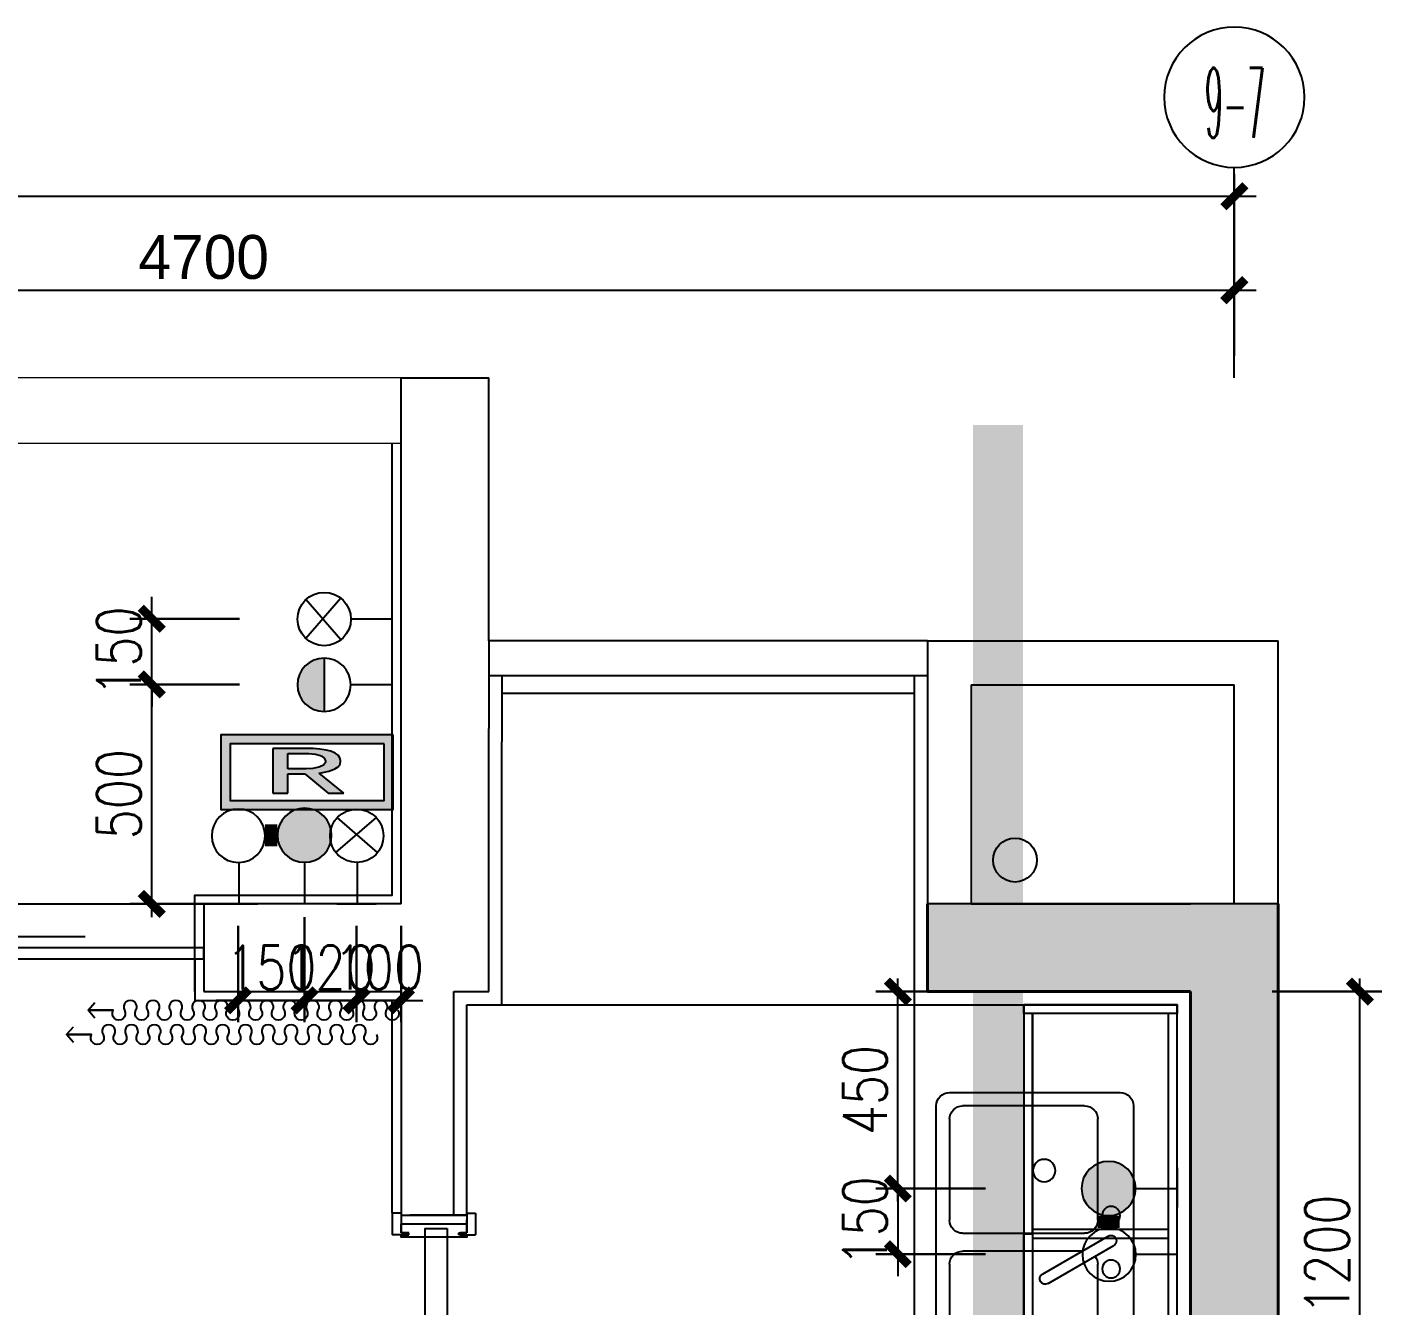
# Model space of a CAD drawing. Header units: inches. Extents: x -2597087 to 134135, y -662679 to 20000.
# Drawn here: x 45503 to 48592, y -35085 to -32168 of the extents above; entities that cross this region are included whole.
import ezdxf
from ezdxf.enums import TextEntityAlignment as Align

# ---------------------------------------------------------------- set-up
doc = ezdxf.new("R2010")
doc.units = ezdxf.units.IN
doc.header["$LTSCALE"] = 100
doc.header["$MEASUREMENT"] = 0
doc.linetypes.add('CENTER', pattern=[50.8, 31.75, -6.35, 6.35, -6.35])
doc.linetypes.add('DASH', pattern=[0.35, 0.25, -0.1])
doc.layers.get('0').update_dxf_attribs({"linetype": 'CONTINUOUS'})
doc.layers.get('Defpoints').update_dxf_attribs({"linetype": 'CONTINUOUS'})
for name, color, linetype in [('-04给水图层', 142, 'CENTER'), ('003门', 17, 'CONTINUOUS'), ('009活动家具', 157, 'CONTINUOUS'), ('010固定半高家具', 142, 'CONTINUOUS'), ('011 完成面', 24, 'CONTINUOUS'), ('013悬空固定不到顶家私', 142, 'CONTINUOUS'), ('014固定悬空到顶家私', 11, 'CONTINUOUS'), ('026窗帘', 11, 'CONTINUOUS'), ('027楼梯', 77, 'CONTINUOUS'), ('05 轴号 建筑尺寸', 2, 'CONTINUOUS'), ('HAT【填充】', 250, 'CONTINUOUS'), ('PUB_HATCH', 8, 'CONTINUOUS'), ('VPIPE-废水', 91, 'DASH'), ('WALL', 7, 'CONTINUOUS'), ('WINDOW', 4, 'CONTINUOUS'), ('燃气管点位', 6, 'CONTINUOUS'), ('给排水尺寸标注', 2, 'CONTINUOUS')]:
    doc.layers.add(name, color=color, linetype=linetype)
doc.layers.add('BALCONY', color=3, linetype='CONTINUOUS', lineweight=0)
doc.layers.add('COLUMN', color=30, linetype='CONTINUOUS', lineweight=40)
doc.styles.add('R2-plan-F2~F13$0$F-05.22(ok)$0$STANDARD', font='GBENOR', dxfattribs={"bigfont": 'GBCBIG'})
doc.styles.add('SF', font='sf.shx')
doc.styles.add('尺寸标注', font='romans.shx', dxfattribs={"width": 0.8, "bigfont": 'hztxt.shx'})
doc.dimstyles.new('1：50', dxfattribs={"dimscale": 50, "dimtxt": 2, "dimasz": 1, "dimexe": 1, "dimexo": 1, "dimgap": 0.5, "dimtad": 1, "dimdec": 0, "dimrnd": 5, "dimzin": 0, "dimdsep": 46, "dimtxsty": 'SF', "dimblk": 'ARCHTICK', "dimcen": 0.09, "dimdle": 1, "dimclrd": 251, "dimclre": 251, "dimclrt": 2, "dimadec": 0, "dimazin": 0, "dimtfac": 1, "dimtdec": 0, "dimtix": 1, "dimtmove": 2, "dimatfit": 0, "dimldrblk": 'ARCHTICK', "dimfxl": 5, "dimfxlon": 1, "dimtolj": 1, "dimtzin": 0, "dimarcsym": 0})
doc.dimstyles.new('A3-50', dxfattribs={"dimscale": 50, "dimtxt": 2, "dimasz": 1, "dimexe": 1, "dimexo": 1, "dimgap": 0.5, "dimtad": 1, "dimdec": 0, "dimlfac": -50, "dimrnd": 5, "dimzin": 0, "dimdsep": 46, "dimtxsty": '尺寸标注', "dimblk": 'ARCHTICK', "dimcen": 0, "dimdle": 0.6, "dimclrd": 251, "dimclre": 251, "dimclrt": 2, "dimadec": 0, "dimazin": 0, "dimtfac": 1, "dimtdec": 0, "dimtix": 1, "dimtmove": 2, "dimatfit": 3, "dimldrblk": 'DOT', "dimfxl": 4, "dimfxlon": 1, "dimtolj": 1, "dimtzin": 0, "dimlwe": 30, "dimarcsym": 0})

# ---------------------------------------------------------------- blocks, each defined once
blk = doc.blocks.new('_ArchTick')
at = {"color": 0, "linetype": 'ByBlock', "const_width": 0.4}
blk.add_lwpolyline([(-0.5, -0.5), (0.5, 0.5)], dxfattribs=at)
blk = doc.blocks.new('*D1522')
at = {"layer": 'Defpoints', "color": 0, "transparency": 16777216}
for p in [(45787.4, -33667.3), (46308.7, -33667.3), (46308.7, -34167.9)]:
    blk.add_point(p, dxfattribs=at)
at = {"layer": '给排水尺寸标注', "color": 251, "lineweight": -2, "transparency": 16777216}
blk.add_line((45787.4, -34197.9), (45787.4, -33637.3), dxfattribs=at)
at = {"layer": '给排水尺寸标注', "color": 251, "lineweight": 30, "transparency": 16777216}
for p, q in [((45987.4, -33667.3), (45737.4, -33667.3)), ((45987.4, -34167.9), (45737.4, -34167.9))]:
    blk.add_line(p, q, dxfattribs=at)
at = {"layer": '给排水尺寸标注', "color": 251, "lineweight": -2, "transparency": 16777216, "xscale": 50, "yscale": 50, "zscale": 50}
for p, rotation in [((45787.4, -33667.3), 90), ((45787.4, -34167.9), 270)]:
    blk.add_blockref('_ArchTick', p, dxfattribs=dict(at, rotation=rotation))
at = {"layer": '给排水尺寸标注', "color": 2, "transparency": 16777216, "insert": (45712.4, -33917.6), "char_height": 100, "attachment_point": 5, "rotation": 90, "style": '尺寸标注'}
blk.add_mtext('\\A1;500', dxfattribs=at)
blk = doc.blocks.new('_Dot')
at = {"color": 0, "linetype": 'ByBlock', "lineweight": -2}
blk.add_line((-0.5, 0), (-1, 0), dxfattribs=at)
at = {"color": 0, "linetype": 'ByBlock', "const_width": 0.5}
blk.add_lwpolyline([(-0.25, 0, 1), (0.25, 0, 1)], format="xyb", close=True, dxfattribs=at)
blk = doc.blocks.new('ADFAGDSAFASFGDSAF')
at = {"linetype": 'Continuous'}
h = blk.add_hatch(color=250, dxfattribs=at)
h.paths.add_polyline_path([(-4359.5, -31205.2), (-4710.8, -31205.2), (-4710.8, -31334.6), (-4359.5, -31334.6)], flags=16)
h.paths.add_polyline_path([(-4338.9, -31184.6), (-4731.4, -31184.6), (-4731.4, -31355.2), (-4338.9, -31355.2)])
h = blk.add_hatch(color=250, dxfattribs=at)
h.paths.add_polyline_path([(-4507.6, -31272), (-4499.1, -31270.9), (-4485.5, -31267.9), (-4473.4, -31263.6), (-4471.8, -31262.8), (-4464.4, -31258), (-4460, -31252.1), (-4458.5, -31245.1), (-4458.5, -31244.5), (-4460.1, -31237.5), (-4464.4, -31231.5), (-4471.3, -31226.5), (-4480.9, -31222.5), (-4491.9, -31219.8), (-4505.8, -31217.6), (-4521.5, -31216.3), (-4538.9, -31216), (-4613.3, -31216), (-4613.3, -31317.8), (-4579.1, -31317.8), (-4579.1, -31273.7), (-4540.4, -31273.7), (-4486.8, -31317.8), (-4451.1, -31317.8)])
h.paths.add_polyline_path([(-4521.7, -31261.5), (-4537.4, -31262.4), (-4579.1, -31262.4), (-4579.1, -31227.2), (-4546.4, -31227.2), (-4531, -31227.7), (-4516, -31229.3), (-4502.8, -31232.5), (-4495, -31238.6), (-4492.8, -31245.1), (-4493.2, -31248.2), (-4497.3, -31254.2), (-4507, -31258.6)], flags=16)
at = {"color": 4, "linetype": 'Continuous'}
for p, q in [((-4538.9, -31216), (-4613.3, -31216)), ((-4613.3, -31216), (-4613.3, -31317.8)), ((-4579.1, -31262.4), (-4579.1, -31227.2)), ((-4579.1, -31227.2), (-4546.4, -31227.2)), ((-4546.4, -31227.2), (-4531, -31227.7)), ((-4521.5, -31216.3), (-4538.9, -31216)), ((-4531, -31227.7), (-4516, -31229.3)), ((-4505.8, -31217.6), (-4521.5, -31216.3)), ((-4516, -31229.3), (-4504.7, -31232)), ((-4491.9, -31219.8), (-4505.8, -31217.6)), ((-4480.9, -31222.5), (-4491.9, -31219.8)), ((-4471.3, -31226.5), (-4480.9, -31222.5)), ((-4464.4, -31231.5), (-4471.3, -31226.5)), ((-4460.1, -31237.5), (-4464.4, -31231.5)), ((-4537.4, -31262.4), (-4579.1, -31262.4)), ((-4521.7, -31261.5), (-4537.4, -31262.4)), ((-4508, -31258.8), (-4521.7, -31261.5)), ((-4506.2, -31258.2), (-4508, -31258.8)), ((-4497.3, -31254.2), (-4506.2, -31258.2)), ((-4504.7, -31232), (-4501.7, -31233.3)), ((-4501.7, -31233.3), (-4495, -31238.6)), ((-4493.2, -31248.2), (-4497.3, -31254.2)), ((-4495, -31238.6), (-4492.8, -31245.1)), ((-4492.8, -31245.1), (-4493.2, -31248.2)), ((-4471.8, -31262.8), (-4464.4, -31258)), ((-4464.4, -31258), (-4460, -31252.1)), ((-4458.5, -31244.5), (-4460.1, -31237.5)), ((-4460, -31252.1), (-4458.5, -31245.1)), ((-4458.5, -31245.1), (-4458.5, -31244.5)), ((-4579.1, -31317.8), (-4579.1, -31273.7)), ((-4579.1, -31273.7), (-4540.4, -31273.7)), ((-4540.4, -31273.7), (-4486.8, -31317.8)), ((-4507.6, -31272), (-4499.1, -31270.9)), ((-4451.1, -31317.8), (-4507.6, -31272)), ((-4499.1, -31270.9), (-4485.5, -31267.9)), ((-4485.5, -31267.9), (-4473.4, -31263.6)), ((-4473.4, -31263.6), (-4471.8, -31262.8)), ((-4613.3, -31317.8), (-4579.1, -31317.8)), ((-4486.8, -31317.8), (-4451.1, -31317.8))]:
    blk.add_line(p, q, dxfattribs=at)
for points in [[(-4338.9, -31184.6), (-4731.4, -31184.6), (-4731.4, -31355.2), (-4338.9, -31355.2)], [(-4359.5, -31205.2), (-4710.8, -31205.2), (-4710.8, -31334.6), (-4359.5, -31334.6)]]:
    blk.add_lwpolyline(points, close=True, dxfattribs=at)
blk = doc.blocks.new('A$C60315CA5')
at = {"layer": '-04给水图层', "linetype": 'Continuous'}
h = blk.add_hatch(color=250, dxfattribs=at)
edge = h.paths.add_edge_path()
edge.add_arc((64.1, 129.2), 29.7, 0, 360)
at = {"layer": '-04给水图层', "color": 4, "linetype": 'Continuous'}
for p, q in [((-11.2, 151.7), (-11.2, 108.4)), ((34.3, 129.2), (-11.2, 129.2)), ((-11.2, 34.7), (-11.2, 77.9)), ((34.2, 57.1), (-11.2, 57.1))]:
    blk.add_line(p, q, dxfattribs=at)
at = {"layer": '-04给水图层', "linetype": 'Continuous', "const_width": 24}
blk.add_lwpolyline([(64.1, 99.5), (64.1, 86)], dxfattribs=at)
at = {"layer": '-04给水图层', "color": 4, "linetype": 'Continuous'}
for centre, radius in [((64.1, 129.2), 29.7), ((63.5, 56.7), 29.3)]:
    blk.add_circle(centre, radius, dxfattribs=at)
blk = doc.blocks.new('dsafad5s64f64dsa64f')
at = {"layer": '-04给水图层', "linetype": 'Continuous'}
h = blk.add_hatch(color=251, dxfattribs=at)
edge = h.paths.add_edge_path(flags=17)
edge.add_line((9920.8, -56344.6), (9799, -56344.6))
edge = h.paths.add_edge_path()
edge.add_line((9799, -56344.6), (9920.8, -56344.6))
edge.add_arc((9859.9, -56344.6), 60.9, 180, 360, ccw=False)
at = {"layer": '-04给水图层', "color": 4, "linetype": 'Continuous'}
for p, q in [((9814.2, -56189.2), (9904.1, -56189.2)), ((9860.8, -56283.6), (9860.8, -56189.2))]:
    blk.add_line(p, q, dxfattribs=at)
blk.add_lwpolyline([(9920.8, -56344.6), (9799, -56344.6)], dxfattribs=at)
blk.add_circle((9859.9, -56344.6), 60.9, dxfattribs=at)
blk = doc.blocks.new('*D1512')
at = {"color": 251, "lineweight": -2, "transparency": 16777216}
for p, q in [((37055.9, -32753.7), (37055.9, -32503.7)), ((48255.9, -32753.7), (48255.9, -32503.7)), ((37005.9, -32553.7), (48305.9, -32553.7))]:
    blk.add_line(p, q, dxfattribs=at)
at = {"layer": 'Defpoints', "color": 0, "transparency": 16777216}
for p in [(48255.9, -32553.7), (37055.9, -32967.9), (48255.9, -32967.9)]:
    blk.add_point(p, dxfattribs=at)
at = {"color": 251, "lineweight": -2, "transparency": 16777216, "xscale": 50, "yscale": 50, "zscale": 50, "rotation": 180}
blk.add_blockref('_ArchTick', (37055.9, -32553.7), dxfattribs=at)
at = {"color": 251, "lineweight": -2, "transparency": 16777216, "xscale": 50, "yscale": 50, "zscale": 50}
blk.add_blockref('_ArchTick', (48255.9, -32553.7), dxfattribs=at)
at = {"color": 2, "transparency": 16777216, "insert": (42655.9, -32478.7), "char_height": 100, "attachment_point": 5, "style": 'SF'}
blk.add_mtext('\\A1;11200', dxfattribs=at)
blk = doc.blocks.new('*D1515')
at = {"color": 251, "lineweight": -2, "transparency": 16777216}
for p, q in [((43555.9, -32917.9), (43555.9, -32717.9)), ((48255.9, -32917.9), (48255.9, -32717.9)), ((43505.9, -32767.9), (48305.9, -32767.9))]:
    blk.add_line(p, q, dxfattribs=at)
at = {"layer": 'Defpoints', "color": 0, "transparency": 16777216}
for p in [(48255.9, -32767.9), (43555.9, -32967.9), (48255.9, -32967.9)]:
    blk.add_point(p, dxfattribs=at)
at = {"color": 251, "lineweight": -2, "transparency": 16777216, "xscale": 50, "yscale": 50, "zscale": 50, "rotation": 180}
blk.add_blockref('_ArchTick', (43555.9, -32767.9), dxfattribs=at)
at = {"color": 251, "lineweight": -2, "transparency": 16777216, "xscale": 50, "yscale": 50, "zscale": 50}
blk.add_blockref('_ArchTick', (48255.9, -32767.9), dxfattribs=at)
at = {"color": 2, "transparency": 16777216, "insert": (45905.9, -32692.9), "char_height": 100, "attachment_point": 5, "style": 'SF'}
blk.add_mtext('\\A1;4700', dxfattribs=at)
blk = doc.blocks.new('$DorLib2D$00000131')
at = {"color": 0, "linetype": 'Continuous'}
for p, q in [((0.15, 0.125), (0.2319, 0.1973)), ((0.2319, 0.1973), (0.2319, 0.125)), ((-0.5, 0.125), (-0.5, 0)), ((0.0192, 0.125), (-0.5, 0.125)), ((0.0192, 0), (0.0192, 0.125)), ((0.35, 0.125), (0.15, 0.125)), ((-0.5, 0), (0.0192, 0)), ((-0.024, 0), (0.5, 0)), ((-0.024, -0.125), (-0.024, 0)), ((0.5, 0), (0.5, -0.125)), ((-0.35, -0.125), (-0.15, -0.125)), ((-0.2319, -0.1973), (-0.2319, -0.125)), ((-0.15, -0.125), (-0.2319, -0.1973)), ((0.5, -0.125), (-0.024, -0.125))]:
    blk.add_line(p, q, dxfattribs=at)
blk = doc.blocks.new('R2-plan-F2~F13$0$c-xicaichi')
for p, q in [((760.5, 8.9), (21.6, 8.9)), ((-8.9, -21.6), (-8.9, -410.5)), ((791.1, -410.5), (791.1, -21.6)), ((355.2, -185.9), (441.7, -35.9)), ((376.8, -198.4), (463.4, -48.4)), ((51.6, -72.5), (399.1, -72.5)), ((499.8, -72.5), (730.5, -72.5)), ((21.6, -380.5), (21.6, -102.5)), ((429.1, -107.8), (429.1, -380.5)), ((469.8, -380.5), (469.8, -102.5)), ((760.5, -102.5), (760.5, -380.5)), ((399.1, -410.5), (51.6, -410.5)), ((730.5, -410.5), (499.8, -410.5)), ((21.6, -441.1), (760.5, -441.1))]:
    blk.add_line(p, q)
for centre, radius in [((388.4, -42), 20.4), ((510.6, -42), 20.4), ((169.3, -194.7), 25.5), ((612.8, -194.7), 25.5)]:
    blk.add_circle(centre, radius)
for centre, radius, start, end in [((21.6, -21.6), 30.6, 90, 180), ((760.5, -21.6), 30.6, 0, 90), ((452.6, -42.2), 12.5, 330, 150), ((51.6, -102.5), 30, 90, 180), ((399.1, -102.5), 30, 53.0711, 90), ((499.8, -102.5), 30, 90, 180), ((730.5, -102.5), 30, 0, 90), ((366, -192.1), 12.5, 150, 330), ((366, -192.1), 12.5, 150, 330), ((51.6, -380.5), 30, 180, 270), ((399.1, -380.5), 30, 270, 0), ((499.8, -380.5), 30, 180, 270), ((730.5, -380.5), 30, 270, 0), ((21.6, -410.5), 30.6, 180, 270), ((760.5, -410.5), 30.6, 270, 0)]:
    blk.add_arc(centre, radius, start, end)
at = {"style": 'R2-plan-F2~F13$0$F-05.22(ok)$0$STANDARD', "width": 0.8, "flags": 9}
for tag in ['XSIZE', 'YSIZE']:
    blk.add_attdef(tag, (449.5, -441.1), '', height=0.5, rotation=90, dxfattribs=at)
blk = doc.blocks.new('A$C3B4B66AD')
at = {"layer": '026窗帘', "elevation": -1.4}
blk.add_lwpolyline([(22.2, 755.9, -1.732051), (22.2, 730, 1.732051), (22.2, 704, -1.732051), (22.2, 678, 1.732051), (22.2, 652, -1.732051), (22.2, 626, 1.732051), (22.2, 600.1, -1.732051), (22.2, 574.1, 1.732051), (22.2, 548.1, -1.732051), (22.2, 522.1, 1.732051), (22.2, 496.1, -1.732051), (22.2, 470.1, 1.732051), (22.2, 444.2, -1.732051), (22.2, 418.2, 1.732051), (22.2, 392.2, -1.732051), (22.2, 366.2, 1.732051), (22.2, 340.2, -1.732051), (22.2, 314.3, 1.732051), (22.2, 288.3, -1.732051), (22.2, 262.3, 1.732051), (22.2, 236.3, -1.732051), (22.2, 210.3, 1.732051), (22.2, 184.4, -1.732051), (22.2, 158.4, 1.732051), (22.2, 132.4, -1.732051), (22.2, 106.4), (22.2, 49.1), (22.2, 106.4)], format="xyb", dxfattribs=at)
at = {"layer": '026窗帘', "color": 251, "elevation": -1.4}
blk.add_lwpolyline([(77.9, 706.8, -1.732051), (77.9, 680.9, 1.732051), (77.9, 654.9, -1.732051), (77.9, 628.9, 1.732051), (77.9, 602.9, -1.732051), (77.9, 576.9, 1.732051), (77.9, 551, -1.732051), (77.9, 525, 1.732051), (77.9, 499, -1.732051), (77.9, 473, 1.732051), (77.9, 447, -1.732051), (77.9, 421.1, 1.732051), (77.9, 395.1, -1.732051), (77.9, 369.1, 1.732051), (77.9, 343.1, -1.732051), (77.9, 317.1, 1.732051), (77.9, 291.2, -1.732051), (77.9, 265.2, 1.732051), (77.9, 239.2, -1.732051), (77.9, 213.2, 1.732051), (77.9, 187.2, -1.732051), (77.9, 161.3, 1.732051), (77.9, 135.3, -1.732051), (77.9, 109.3, 1.732051), (77.9, 83.3, -1.732051), (77.9, 57.3), (77.9, 0), (77.9, 57.3)], format="xyb", dxfattribs=at)
at = {"layer": '026窗帘', "elevation": -1.4}
blk.add_lwpolyline([(39.9, 65), (22.2, 49.1), (4.6, 65)], dxfattribs=at)
at = {"layer": '026窗帘', "color": 251, "elevation": -1.4}
blk.add_lwpolyline([(95.5, 15.9), (77.9, 0), (60.3, 15.9)], dxfattribs=at)
blk = doc.blocks.new('dfsdfds')
at = {"layer": '011 完成面'}
for p, q in [((46599.5, 32380.8), (46579.5, 32380.8)), ((46579.5, 32380.8), (46579.5, 32330.8)), ((46599.5, 32380.8), (46599.5, 32335.8)), ((46749.5, 32380.8), (46749.5, 32335.8)), ((46749.5, 32380.8), (46769.5, 32380.8)), ((46769.5, 32380.8), (46769.5, 32330.8)), ((46749.5, 32335.8), (46749.5, 32365.3)), ((46614.5, 32330.8), (46579.5, 32330.8)), ((46599.5, 32335.8), (46614.5, 32335.8)), ((46617.5, 32335.8), (46599.5, 32335.8)), ((46599.5, 32330.8), (46617.5, 32330.8)), ((46614.5, 32335.8), (46614.5, 32330.8)), ((46617.5, 32330.8), (46617.5, 32335.8)), ((46731.5, 32330.8), (46731.5, 32335.8)), ((46731.5, 32335.8), (46749.5, 32335.8)), ((46748.9, 32330.8), (46731.5, 32330.8)), ((46749.5, 32335.8), (46734.5, 32335.8)), ((46749.5, 32335.8), (46734.5, 32335.8)), ((46734.5, 32335.8), (46734.5, 32330.8)), ((46734.5, 32330.8), (46769.5, 32330.8))]:
    blk.add_line(p, q, dxfattribs=at)
for points in [[(46599.5, 32335.8), (46599.5, 32355.8), (46749.5, 32355.8)], [(46749.5, 32330.8), (46749.5, 32325.8), (46730.1, 32325.8), (46730.1, 32325.8), (46599.5, 32325.8), (46599.5, 32330.8)], [(46599.5, 32325.8), (46599.5, 32330.8)]]:
    blk.add_lwpolyline(points, dxfattribs=at)
blk = doc.blocks.new('A$C13462838')
at = {"color": 251}
blk.add_line((0, 25), (0, 10), dxfattribs=at)
blk.add_circle((0, 5), 5, dxfattribs=at)
blk = doc.blocks.new('SAFDAGSADF')
at = {"layer": '014固定悬空到顶家私'}
for points in [[(3458.7, -53305.7), (3808.7, -53305.7), (3808.7, -51215.7), (3458.7, -51215.7)], [(3808.7, -51235.7), (3458.7, -51235.7), (3458.7, -51215.7), (3808.7, -51215.7)], [(3478.7, -51235.7), (3458.7, -51235.7), (3458.7, -51738.2), (3478.7, -51738.2)], [(3478.7, -52260.7), (3458.7, -52260.7), (3458.7, -51738.2), (3478.7, -51738.2)], [(3788.7, -51728.2), (3478.7, -51728.2), (3478.7, -51748.2), (3788.7, -51748.2)], [(3478.7, -52260.7), (3458.7, -52260.7), (3458.7, -52783.2), (3478.7, -52783.2)], [(3788.7, -52250.7), (3478.7, -52250.7), (3478.7, -52270.7), (3788.7, -52270.7)], [(3478.7, -53285.7), (3458.7, -53285.7), (3458.7, -52783.2), (3478.7, -52783.2)], [(3788.7, -52773.2), (3478.7, -52773.2), (3478.7, -52793.2), (3788.7, -52793.2)], [(3808.7, -53285.7), (3458.7, -53285.7), (3458.7, -53305.7), (3808.7, -53305.7)]]:
    blk.add_lwpolyline(points, close=True, dxfattribs=at)
at = {"layer": '014固定悬空到顶家私', "color": 251}
blk.add_lwpolyline([(3478.7, -53285.7), (3788.7, -53285.7), (3788.7, -51235.7), (3478.7, -51235.7)], close=True, dxfattribs=at)
blk = doc.blocks.new('qweqeqw212')
at = {"layer": '燃气管点位'}
for p, q in [((46.6, 0), (-43.3, 0)), ((0, -94.4), (0, 0))]:
    blk.add_line(p, q, dxfattribs=at)
for points in [[(-46.6, -117.2), (45.4, -197)], [(48.4, -117.2), (-43.7, -197)]]:
    blk.add_lwpolyline(points, dxfattribs=at)
blk.add_circle((0.9, -155.3), 60.9, dxfattribs=at)
blk = doc.blocks.new('*D1493')
at = {"layer": 'Defpoints', "color": 0, "transparency": 16777216}
for p in [(46254.2, -34167.9), (46355.9, -34167.9), (46254.2, -34387.9)]:
    blk.add_point(p, dxfattribs=at)
at = {"layer": '给排水尺寸标注', "color": 251, "lineweight": 30, "transparency": 16777216}
for p, q in [((46254.2, -34217.9), (46254.2, -34437.9)), ((46355.9, -34217.9), (46355.9, -34437.9))]:
    blk.add_line(p, q, dxfattribs=at)
at = {"layer": '给排水尺寸标注', "color": 251, "lineweight": -2, "transparency": 16777216}
for p, q in [((46254.2, -34387.9), (46204.2, -34387.9)), ((46355.9, -34387.9), (46254.2, -34387.9)), ((46355.9, -34387.9), (46405.9, -34387.9))]:
    blk.add_line(p, q, dxfattribs=at)
at = {"layer": '给排水尺寸标注', "color": 251, "lineweight": -2, "transparency": 16777216, "xscale": 50, "yscale": 50, "zscale": 50}
blk.add_blockref('_ArchTick', (46254.2, -34387.9), dxfattribs=at)
at = {"layer": '给排水尺寸标注', "color": 251, "lineweight": -2, "transparency": 16777216, "xscale": 50, "yscale": 50, "zscale": 50, "rotation": 180}
blk.add_blockref('_ArchTick', (46355.9, -34387.9), dxfattribs=at)
at = {"layer": '给排水尺寸标注', "color": 2, "transparency": 16777216, "insert": (46305.1, -34312.9), "char_height": 100, "attachment_point": 5, "style": '尺寸标注'}
blk.add_mtext('\\A1;100', dxfattribs=at)
blk = doc.blocks.new('*D1494')
at = {"layer": 'Defpoints', "color": 0, "transparency": 16777216}
for p in [(46135.9, -34147.9), (46254.2, -34167.9), (46135.9, -34387.9)]:
    blk.add_point(p, dxfattribs=at)
at = {"layer": '给排水尺寸标注', "color": 251, "lineweight": 30, "transparency": 16777216}
for p, q in [((46135.9, -34197.9), (46135.9, -34437.9)), ((46254.2, -34217.9), (46254.2, -34437.9))]:
    blk.add_line(p, q, dxfattribs=at)
at = {"layer": '给排水尺寸标注', "color": 251, "lineweight": -2, "transparency": 16777216}
for p, q in [((46135.9, -34387.9), (46085.9, -34387.9)), ((46254.2, -34387.9), (46135.9, -34387.9)), ((46254.2, -34387.9), (46304.2, -34387.9))]:
    blk.add_line(p, q, dxfattribs=at)
at = {"layer": '给排水尺寸标注', "color": 251, "lineweight": -2, "transparency": 16777216, "xscale": 50, "yscale": 50, "zscale": 50}
blk.add_blockref('_ArchTick', (46135.9, -34387.9), dxfattribs=at)
at = {"layer": '给排水尺寸标注', "color": 251, "lineweight": -2, "transparency": 16777216, "xscale": 50, "yscale": 50, "zscale": 50, "rotation": 180}
blk.add_blockref('_ArchTick', (46254.2, -34387.9), dxfattribs=at)
at = {"layer": '给排水尺寸标注', "color": 2, "transparency": 16777216, "insert": (46195.1, -34312.9), "char_height": 100, "attachment_point": 5, "style": '尺寸标注'}
blk.add_mtext('\\A1;120', dxfattribs=at)
blk = doc.blocks.new('*D1495')
at = {"layer": 'Defpoints', "color": 0, "transparency": 16777216}
for p in [(46135.9, -34147.9), (45984.2, -34167.9), (45984.2, -34387.9)]:
    blk.add_point(p, dxfattribs=at)
at = {"layer": '给排水尺寸标注', "color": 251, "lineweight": 30, "transparency": 16777216}
for p, q in [((45984.2, -34217.9), (45984.2, -34437.9)), ((46135.9, -34197.9), (46135.9, -34437.9))]:
    blk.add_line(p, q, dxfattribs=at)
at = {"layer": '给排水尺寸标注', "color": 251, "lineweight": -2, "transparency": 16777216}
for p, q in [((45984.2, -34387.9), (45934.2, -34387.9)), ((46135.9, -34387.9), (45984.2, -34387.9)), ((46135.9, -34387.9), (46185.9, -34387.9))]:
    blk.add_line(p, q, dxfattribs=at)
at = {"layer": '给排水尺寸标注', "color": 251, "lineweight": -2, "transparency": 16777216, "xscale": 50, "yscale": 50, "zscale": 50}
blk.add_blockref('_ArchTick', (45984.2, -34387.9), dxfattribs=at)
at = {"layer": '给排水尺寸标注', "color": 251, "lineweight": -2, "transparency": 16777216, "xscale": 50, "yscale": 50, "zscale": 50, "rotation": 180}
blk.add_blockref('_ArchTick', (46135.9, -34387.9), dxfattribs=at)
at = {"layer": '给排水尺寸标注', "color": 2, "transparency": 16777216, "insert": (46060.1, -34312.9), "char_height": 100, "attachment_point": 5, "style": '尺寸标注'}
blk.add_mtext('\\A1;150', dxfattribs=at)
blk = doc.blocks.new('*D1496')
at = {"layer": 'Defpoints', "color": 0, "transparency": 16777216}
for p in [(45787.4, -33517.3), (46241.5, -33517.3), (46241.5, -33667.3)]:
    blk.add_point(p, dxfattribs=at)
at = {"layer": '给排水尺寸标注', "color": 251, "lineweight": -2, "transparency": 16777216}
for p, q in [((45787.4, -33517.3), (45787.4, -33467.3)), ((45787.4, -33667.3), (45787.4, -33517.3)), ((45787.4, -33667.3), (45787.4, -33717.3))]:
    blk.add_line(p, q, dxfattribs=at)
at = {"layer": '给排水尺寸标注', "color": 251, "lineweight": 30, "transparency": 16777216}
for p, q in [((45987.4, -33517.3), (45737.4, -33517.3)), ((45987.4, -33667.3), (45737.4, -33667.3))]:
    blk.add_line(p, q, dxfattribs=at)
at = {"layer": '给排水尺寸标注', "color": 251, "lineweight": -2, "transparency": 16777216, "xscale": 50, "yscale": 50, "zscale": 50}
for p, rotation in [((45787.4, -33517.3), 270), ((45787.4, -33667.3), 90)]:
    blk.add_blockref('_ArchTick', p, dxfattribs=dict(at, rotation=rotation))
at = {"layer": '给排水尺寸标注', "color": 2, "transparency": 16777216, "insert": (45712.4, -33592.3), "char_height": 100, "attachment_point": 5, "rotation": 90, "style": '尺寸标注'}
blk.add_mtext('\\A1;150', dxfattribs=at)
blk = doc.blocks.new('*D1497')
at = {"layer": 'Defpoints', "color": 0, "transparency": 16777216}
for p in [(48105.9, -34367.9), (48542.4, -34367.9), (48105.9, -35567.9)]:
    blk.add_point(p, dxfattribs=at)
at = {"layer": '给排水尺寸标注', "color": 251, "lineweight": -2, "transparency": 16777216}
blk.add_line((48542.4, -35597.9), (48542.4, -34337.9), dxfattribs=at)
at = {"layer": '给排水尺寸标注', "color": 251, "lineweight": 30, "transparency": 16777216}
for p, q in [((48342.4, -34367.9), (48592.4, -34367.9)), ((48342.4, -35567.9), (48592.4, -35567.9))]:
    blk.add_line(p, q, dxfattribs=at)
at = {"layer": '给排水尺寸标注', "color": 251, "lineweight": -2, "transparency": 16777216, "xscale": 50, "yscale": 50, "zscale": 50}
for p, rotation in [((48542.4, -34367.9), 90), ((48542.4, -35567.9), 270)]:
    blk.add_blockref('_ArchTick', p, dxfattribs=dict(at, rotation=rotation))
at = {"layer": '给排水尺寸标注', "color": 2, "transparency": 16777216, "insert": (48467.4, -34967.9), "char_height": 100, "attachment_point": 5, "rotation": 90, "style": '尺寸标注'}
blk.add_mtext('\\A1;1200', dxfattribs=at)
blk = doc.blocks.new('*D1498')
at = {"layer": 'Defpoints', "color": 0, "transparency": 16777216}
for p in [(47488.7, -34367.9), (48078.5, -34367.9), (48078.5, -34816.9)]:
    blk.add_point(p, dxfattribs=at)
at = {"layer": '给排水尺寸标注', "color": 251, "lineweight": -2, "transparency": 16777216}
blk.add_line((47488.7, -34846.9), (47488.7, -34337.9), dxfattribs=at)
at = {"layer": '给排水尺寸标注', "color": 251, "lineweight": 30, "transparency": 16777216}
for p, q in [((47688.7, -34367.9), (47438.7, -34367.9)), ((47688.7, -34816.9), (47438.7, -34816.9))]:
    blk.add_line(p, q, dxfattribs=at)
at = {"layer": '给排水尺寸标注', "color": 251, "lineweight": -2, "transparency": 16777216, "xscale": 50, "yscale": 50, "zscale": 50}
for p, rotation in [((47488.7, -34367.9), 90), ((47488.7, -34816.9), 270)]:
    blk.add_blockref('_ArchTick', p, dxfattribs=dict(at, rotation=rotation))
at = {"layer": '给排水尺寸标注', "color": 2, "transparency": 16777216, "insert": (47413.7, -34592.4), "char_height": 100, "attachment_point": 5, "rotation": 90, "style": '尺寸标注'}
blk.add_mtext('\\A1;450', dxfattribs=at)
blk = doc.blocks.new('*D1499')
at = {"layer": 'Defpoints', "color": 0, "transparency": 16777216}
for p in [(48078.5, -34816.9), (47488.7, -34966.9), (48078.7, -34966.9)]:
    blk.add_point(p, dxfattribs=at)
at = {"layer": '给排水尺寸标注', "color": 251, "lineweight": -2, "transparency": 16777216}
for p, q in [((47488.7, -34816.9), (47488.7, -34766.9)), ((47488.7, -34816.9), (47488.7, -34966.9)), ((47488.7, -34966.9), (47488.7, -35016.9))]:
    blk.add_line(p, q, dxfattribs=at)
at = {"layer": '给排水尺寸标注', "color": 251, "lineweight": 30, "transparency": 16777216}
for p, q in [((47688.7, -34816.9), (47438.7, -34816.9)), ((47688.7, -34966.9), (47438.7, -34966.9))]:
    blk.add_line(p, q, dxfattribs=at)
at = {"layer": '给排水尺寸标注', "color": 251, "lineweight": -2, "transparency": 16777216, "xscale": 50, "yscale": 50, "zscale": 50}
for p, rotation in [((47488.7, -34816.9), 270), ((47488.7, -34966.9), 90)]:
    blk.add_blockref('_ArchTick', p, dxfattribs=dict(at, rotation=rotation))
at = {"layer": '给排水尺寸标注', "color": 2, "transparency": 16777216, "insert": (47413.7, -34891.9), "char_height": 100, "attachment_point": 5, "rotation": 90, "style": '尺寸标注'}
blk.add_mtext('\\A1;150', dxfattribs=at)

msp = doc.modelspace()

# ---------------------------------------------------------------- hatches: boundary and pattern name
at = {"layer": 'HAT【填充】'}
h = msp.add_hatch(dxfattribs=at)
h.set_pattern_fill('木截面', color=8, scale=120, angle=45, style=0)
h.set_pattern_definition([(45, (45184.58676664051, 16817.71035965346), (1, 1), [])])
h.paths.add_polyline_path([(47660.216, -33075.185), (47660.216, -36775.112), (47773.833, -36775.112), (47773.833, -33075.185)])
at = {"layer": 'PUB_HATCH'}
msp.add_hatch(color=250, dxfattribs=at).paths.add_polyline_path([(48355.891, -36467.941), (48355.891, -34167.941), (47555.891, -34167.941), (47555.891, -34367.941), (48155.891, -34367.941), (48155.891, -36467.941)])

# ---------------------------------------------------------------- linework, layer by layer
at = {"layer": '003门'}
msp.add_line((44105.891, -34167.941), (45905.891, -34167.941), dxfattribs=at)
msp.add_lwpolyline([(46461.158, -34907.927), (46461.158, -35662.941), (46411.158, -35662.941), (46411.158, -34907.927)], close=True, dxfattribs=at)
at = {"layer": '010固定半高家具', "lineweight": -2}
msp.add_line((47555.891, -34367.941), (47585.891, -34367.941), dxfattribs=at)
at = {"layer": '011 完成面'}
for p, q in [((46585.891, -33647.941), (46585.891, -33797.941)), ((47525.891, -33647.941), (47525.891, -34397.941)), ((46585.891, -34397.941), (46585.891, -33797.941)), ((45885.891, -34292.941), (45885.891, -34387.941)), ((45885.891, -34387.941), (46335.891, -34387.941)), ((46335.891, -34872.927), (46335.891, -34387.941)), ((46505.891, -34397.941), (46585.891, -34397.941)), ((46505.891, -34877.941), (46505.891, -34397.941)), ((47525.891, -34397.941), (48125.891, -34397.941)), ((48125.891, -36487.941), (48125.891, -34397.941)), ((46505.891, -34877.941), (46375.892, -34877.941))]:
    msp.add_line(p, q, dxfattribs=at)
msp.add_lwpolyline([(45885.891, -34367.941), (45885.891, -34147.941), (46335.891, -34147.941), (46335.891, -33117.941)], dxfattribs=at)
at = {"layer": '013悬空固定不到顶家私', "lineweight": -2}
msp.add_line((47525.891, -34397.941), (47525.891, -36487.941), dxfattribs=at)
at = {"layer": '027楼梯'}
msp.add_line((46585.891, -34397.941), (47526.679, -34397.941), dxfattribs=at)
at = {"layer": 'BALCONY'}
for points in [[(46355.891, -32967.941), (43655.891, -32967.941)], [(46355.891, -33117.941), (43655.891, -33117.941)]]:
    msp.add_lwpolyline(points, dxfattribs=at)
at = {"layer": 'COLUMN'}
for p, q in [((47555.891, -34167.941), (47555.891, -34367.941)), ((48355.891, -36467.941), (48355.891, -34167.941)), ((47555.891, -34367.941), (48155.891, -34367.941)), ((48155.891, -34367.941), (48155.891, -36467.941))]:
    msp.add_line(p, q, dxfattribs=at)
at = {"layer": 'VPIPE-废水', "linetype": 'Continuous'}
msp.add_circle((47755.891, -34067.941), 50, dxfattribs=at)
at = {"layer": 'WALL'}
for p, q in [((46355.891, -33637.941), (46355.891, -32967.941)), ((46355.891, -32967.941), (46555.891, -32967.941)), ((46555.891, -33567.941), (46555.891, -32967.941)), ((46555.891, -33567.941), (46555.891, -33767.941)), ((47555.891, -33567.941), (48355.891, -33567.941)), ((47555.891, -33567.941), (47555.891, -34367.941)), ((48355.891, -34267.941), (48355.891, -33567.941)), ((46355.891, -34167.941), (46355.891, -33637.941)), ((47655.891, -33667.941), (48255.891, -33667.941)), ((47655.891, -33667.941), (47655.891, -34167.941)), ((48255.891, -34167.941), (48255.891, -33667.941)), ((46555.891, -34367.941), (46555.891, -33767.941)), ((46355.891, -34167.941), (45905.891, -34167.941)), ((45905.891, -34167.941), (45905.891, -34367.941)), ((48355.891, -34167.941), (47555.891, -34167.941)), ((47655.891, -34167.941), (48155.891, -34167.941)), ((48355.891, -37167.941), (48355.891, -34267.941)), ((45905.891, -34367.941), (46355.891, -34367.941)), ((46355.891, -34367.941), (46355.891, -34877.941)), ((46475.891, -34367.941), (46555.891, -34367.941)), ((46475.891, -34877.941), (46475.891, -34367.941)), ((47555.891, -34367.941), (48155.891, -34367.941)), ((48155.891, -37017.941), (48155.891, -34367.941)), ((46355.891, -34877.941), (46505.891, -34877.941))]:
    msp.add_line(p, q, dxfattribs=at)
at = {"layer": 'WINDOW'}
for p, q in [((47555.891, -33567.941), (46555.891, -33567.941)), ((47555.891, -33647.941), (46555.891, -33647.941)), ((47525.891, -33687.941), (46585.891, -33687.941))]:
    msp.add_line(p, q, dxfattribs=at)

# ---------------------------------------------------------------- block references
at = {"layer": '-04给水图层', "ltscale": 150, "xscale": -1, "rotation": 270}
msp.add_blockref('dsafad5s64f64dsa64f', (102525.104, -43528.091), dxfattribs=at)
at = {"layer": '-04给水图层', "color": 4, "linetype": 'Continuous'}
msp.add_blockref('ADFAGDSAFASFGDSAF', (50676.658, -2597.305), dxfattribs=at)
at = {"layer": '-04给水图层', "ltscale": 150, "xscale": -2.08, "yscale": 2.08, "zscale": 2.08, "rotation": 270}
msp.add_blockref('A$C60315CA5', (45867.062, -34144.612), dxfattribs=at)
at = {"layer": '-04给水图层', "ltscale": 150, "xscale": -2.08, "yscale": 2.08, "zscale": 2.08}
msp.add_blockref('A$C60315CA5', (48102.555, -35085.751), dxfattribs=at)
msp.add_blockref('dfsdfds', (-243.612, -67253.746))
at = {"layer": '003门', "xscale": -1800, "yscale": -200, "zscale": -1800}
msp.add_blockref('$DorLib2D$00000131', (45005.891, -34267.941), dxfattribs=at)
at = {"layer": '009活动家具', "xscale": -1, "rotation": 270}
msp.add_blockref('R2-plan-F2~F13$0$c-xicaichi', (48016.943, -35388.993), dxfattribs=at)
at = {"layer": '014固定悬空到顶家私'}
msp.add_blockref('SAFDAGSADF', (44317.212, 16817.71), dxfattribs=at)
at = {"layer": '026窗帘', "linetype": 'DASH', "lineweight": 13, "ltscale": 0.5, "rotation": 269.9999999996601}
msp.add_blockref('A$C3B4B66AD', (45592.974, -34388.244, 1.368), dxfattribs=at)
at = {"layer": '05 轴号 建筑尺寸'}
ref = msp.add_blockref('A$C13462838', (48255.891, -32167.863), dxfattribs=dict(at, xscale=-32.00312974788072, yscale=32.00312974788072, zscale=32.00312974788072, rotation=180))
ref.add_attrib('A', '9-7', dxfattribs={"height": 160.0156, "style": '尺寸标注', "width": 0.287471}).set_placement((48188.752, -32420.597), (48326.752, -32420.597), align=Align.FIT)
at = {"layer": '燃气管点位'}
for p, rotation in [((46335.891, -33517.269), 269.9999999999999), ((46255.891, -34167.941), 180)]:
    msp.add_blockref('qweqeqw212', p, dxfattribs=dict(at, rotation=rotation))

# ---------------------------------------------------------------- dimensions: what is measured, and where the dimension line sits
for p1, distance, picture, middle in [((37055.891, -32967.941), 414.21, '*D1512', (42655.891, -32478.731)), ((43555.891, -32967.941), 200, '*D1515', (45905.891, -32692.941))]:
    dim = msp.add_aligned_dim(p1=p1, p2=(48255.891, -32967.941), distance=distance, dimstyle='1：50', override={"dimfxl": 4, "dimarcsym": 1})
    dim.commit()
    dim.dimension.update_dxf_attribs({"geometry": picture, "text_midpoint": middle})
at = {"layer": '给排水尺寸标注'}
for base, p1, p2, picture, middle in [((45787.358, -33517.269), (46241.475, -33667.269), (46241.475, -33517.269), '*D1496', (45712.358, -33592.269)), ((47488.72, -34367.941), (48078.503, -34816.922), (48078.503, -34367.941), '*D1498', (47413.72, -34592.432)), ((48542.378, -34367.941), (48105.884, -35567.941), (48105.884, -34367.941), '*D1497', (48467.378, -34967.941)), ((47488.72, -34966.922), (48078.503, -34816.922), (48078.676, -34966.922), '*D1499', (47413.72, -34891.922))]:
    dim = msp.add_linear_dim(base=base, p1=p1, p2=p2, angle=90, dimstyle='A3-50', dxfattribs=at)
    dim.commit()
    dim.dimension.update_dxf_attribs({"geometry": picture, "text_midpoint": middle})
dim = msp.add_aligned_dim(p1=(46308.683, -34167.941), p2=(46308.683, -33667.269), distance=521.325, dimstyle='A3-50', dxfattribs=at)
dim.commit()
dim.dimension.update_dxf_attribs({"geometry": '*D1522', "text_midpoint": (45712.358, -33917.605)})
for base, p1, p2, picture, middle in [((45984.226, -34387.941), (46135.891, -34147.941), (45984.226, -34167.941), '*D1495', (46060.059, -34312.941)), ((46135.891, -34387.941), (46254.226, -34167.941), (46135.891, -34147.941), '*D1494', (46195.059, -34312.941)), ((46254.226, -34387.941), (46355.891, -34167.941), (46254.226, -34167.941), '*D1493', (46305.059, -34312.941))]:
    dim = msp.add_linear_dim(base=base, p1=p1, p2=p2, dimstyle='A3-50', dxfattribs=at)
    dim.commit()
    dim.dimension.update_dxf_attribs({"geometry": picture, "text_midpoint": middle})

doc.saveas('drawing.dxf')
